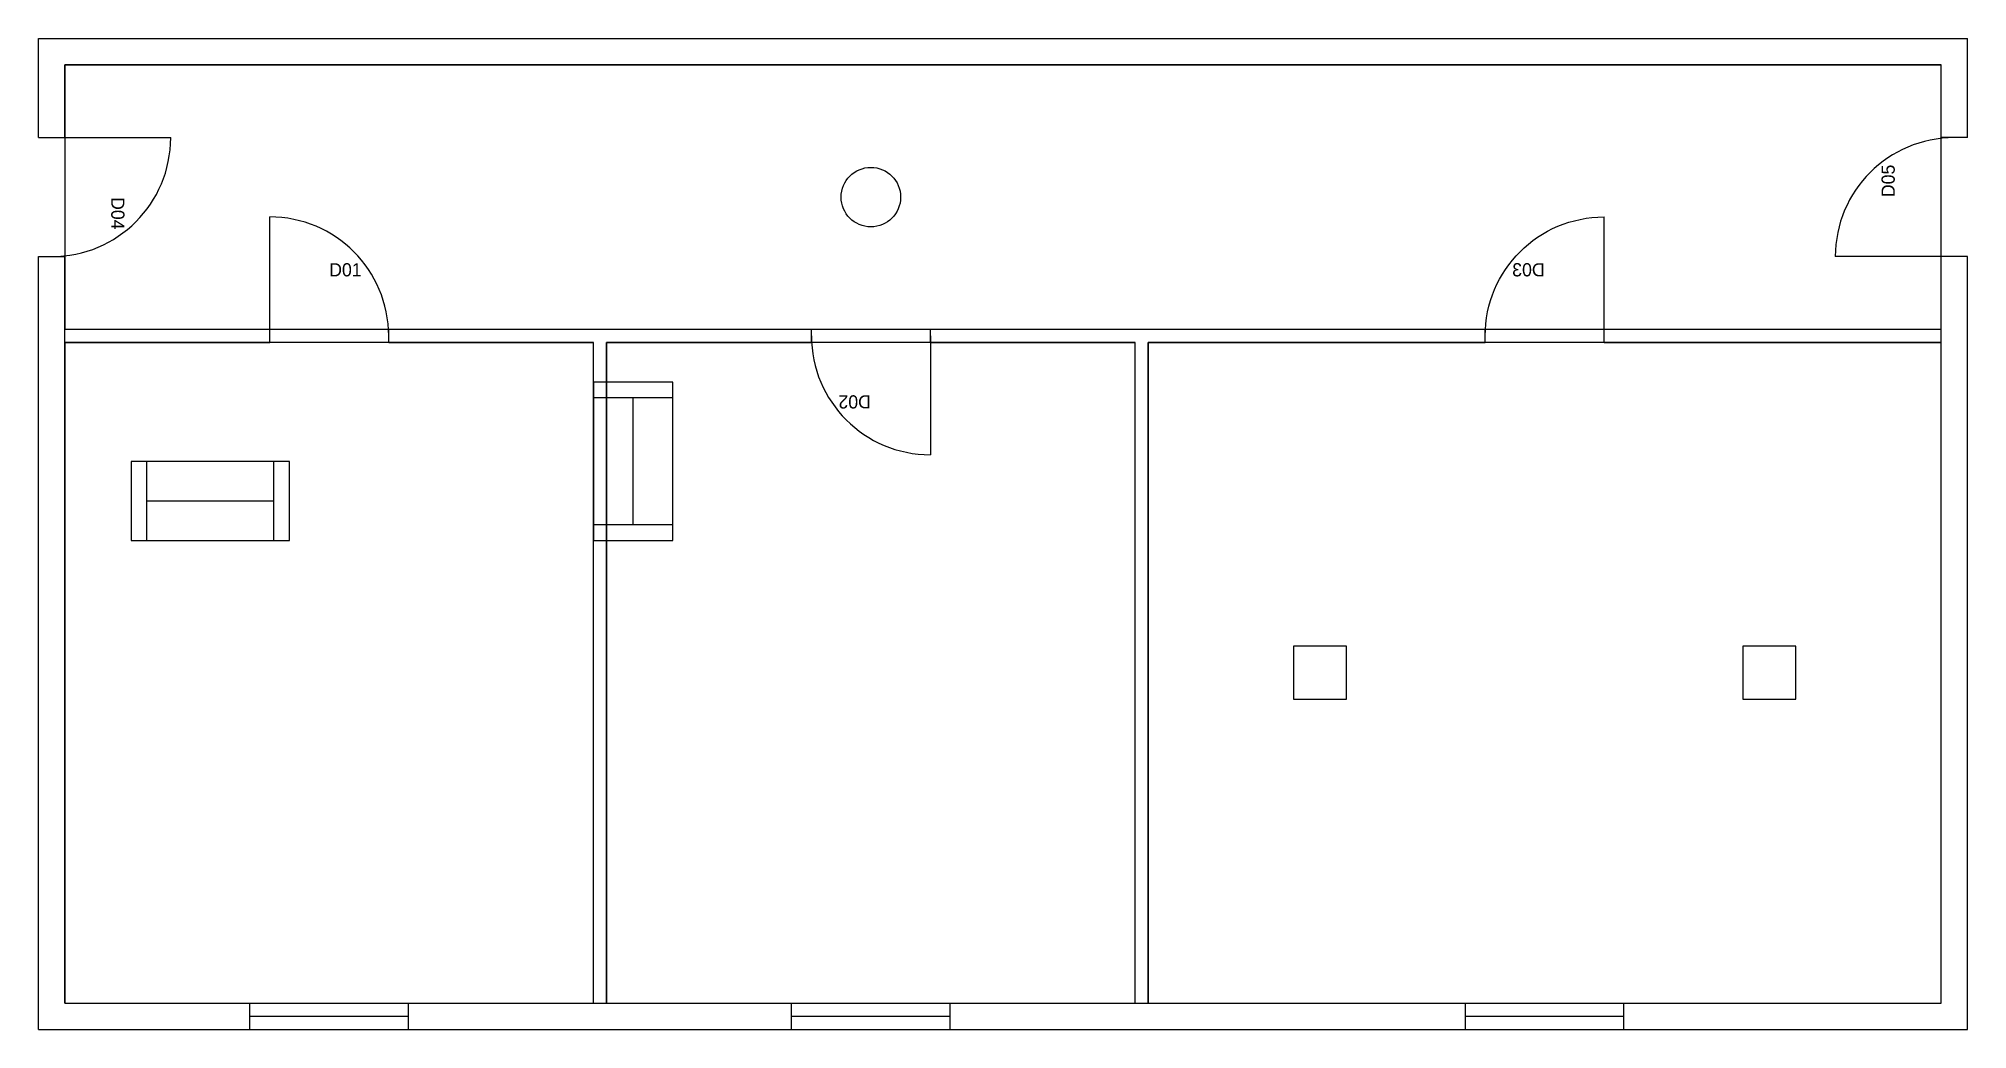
# Model space of a CAD drawing. Header units: millimetres. Extents: x -200 to 14400, y -200 to 7300.
import ezdxf

# ---------------------------------------------------------------- set-up
doc = ezdxf.new("R2010")
doc.units = ezdxf.units.MM
doc.layers.get('0').update_dxf_attribs({"lineweight": 0, "plot": 0})
for name, color, linetype, lineweight, plot in [('A-AREA', 6, 'Continuous', 0, False), ('A-DOOR', 2, 'Continuous', 0, False), ('A-FURN', 7, 'Continuous', 0, False), ('A-GLAZ', 3, 'Continuous', 0, False), ('A-WALL', 1, 'Continuous', 0, False), ('S-COLS', 4, 'Continuous', 0, False)]:
    doc.layers.add(name, color=color, linetype=linetype, lineweight=lineweight, plot=plot)

# ---------------------------------------------------------------- blocks, each defined once
blk = doc.blocks.new('DOOR-SGL-900')
blk.add_line((0, 0), (0, 900))
blk.add_arc((0, 0), 900, 0, 90)
blk.add_attdef('TAG', (450, 450), '', height=100)
blk = doc.blocks.new('WIN-1200')
for p, q in [((0, 200), (1200, 200)), ((0, 100), (1200, 100)), ((0, 0), (1200, 0))]:
    blk.add_line(p, q)
blk = doc.blocks.new('DESK-1200')
for p, q in [((120, 0), (120, 600)), ((1080, 0), (1080, 600)), ((120, 300), (1080, 300))]:
    blk.add_line(p, q)
blk.add_lwpolyline([(0, 0), (1200, 0), (1200, 600), (0, 600)], close=True)

msp = doc.modelspace()

# ---------------------------------------------------------------- linework, layer by layer
at = {"layer": 'A-AREA'}
for points in [[(0, 5100), (14200, 5100), (14200, 7100), (0, 7100)], [(0, 0), (4000, 0), (4000, 5000), (0, 5000)], [(4100, 0), (8100, 0), (8100, 5000), (4100, 5000)], [(8200, 0), (14200, 0), (14200, 5000), (8200, 5000)]]:
    msp.add_lwpolyline(points, close=True, dxfattribs=at)
at = {"layer": 'A-WALL'}
for p, q in [((-200, 6550), (-200, 7300)), ((-200, 7300), (14400, 7300)), ((14400, 6550), (14400, 7300)), ((0, 6550), (0, 7100)), ((0, 7100), (14200, 7100)), ((14200, 6550), (14200, 7100)), ((-200, 6550), (0, 6550)), ((14400, 6550), (14200, 6550)), ((-200, -200), (-200, 5650)), ((-200, 5650), (0, 5650)), ((0, 0), (0, 5650)), ((14200, 0), (14200, 5650)), ((14400, 5650), (14200, 5650)), ((14400, -200), (14400, 5650)), ((0, 5100), (1550, 5100)), ((0, 5000), (1550, 5000)), ((1550, 5000), (1550, 5100)), ((2450, 5100), (5650, 5100)), ((2450, 5000), (2450, 5100)), ((2450, 5000), (4000, 5000)), ((4000, 0), (4000, 5000)), ((4100, 5000), (5650, 5000)), ((4100, 0), (4100, 5000)), ((5650, 5000), (5650, 5100)), ((6550, 5100), (10750, 5100)), ((6550, 5000), (6550, 5100)), ((6550, 5000), (8100, 5000)), ((8100, 0), (8100, 5000)), ((8200, 5000), (10750, 5000)), ((8200, 0), (8200, 5000)), ((10750, 5000), (10750, 5100)), ((11650, 5100), (14200, 5100)), ((11650, 5000), (11650, 5100)), ((11650, 5000), (14200, 5000)), ((0, 0), (1400, 0)), ((1400, -200), (1400, 0)), ((2600, 0), (5500, 0)), ((2600, -200), (2600, 0)), ((5500, -200), (5500, 0)), ((6700, 0), (10600, 0)), ((6700, -200), (6700, 0)), ((10600, -200), (10600, 0)), ((11800, 0), (14200, 0)), ((11800, -200), (11800, 0)), ((-200, -200), (1400, -200)), ((2600, -200), (5500, -200)), ((6700, -200), (10600, -200)), ((11800, -200), (14400, -200))]:
    msp.add_line(p, q, dxfattribs=at)
at = {"layer": 'S-COLS'}
for points in [[(9300, 2300), (9700, 2300), (9700, 2700), (9300, 2700)], [(12700, 2300), (13100, 2300), (13100, 2700), (12700, 2700)]]:
    msp.add_lwpolyline(points, close=True, dxfattribs=at)
msp.add_circle((6100, 6100), 225, dxfattribs=at)

# ---------------------------------------------------------------- block references
at = {"layer": 'A-DOOR'}
for p, rotation, values in [((-100, 6550), 270, {'TAG': 'D04'}), ((14300, 5650), 90, {'TAG': 'D05'}), ((6550, 5050), 180, {'TAG': 'D02'})]:
    msp.add_blockref('DOOR-SGL-900', p, dxfattribs=dict(at, rotation=rotation)).add_auto_attribs(values)
msp.add_blockref('DOOR-SGL-900', (1550, 5050), dxfattribs=at).add_auto_attribs({'TAG': 'D01'})
ref = msp.add_blockref('DOOR-SGL-900', (11650, 5050), dxfattribs=dict(at, xscale=-1))
ref.add_attrib('TAG', 'D03', (-11200, 5500), dxfattribs={"layer": '0', "extrusion": (0, 0, -1), "height": 100})
at = {"layer": 'A-FURN', "rotation": 90}
msp.add_blockref('DESK-1200', (4600, 3500), dxfattribs=at)
at = {"layer": 'A-FURN'}
msp.add_blockref('DESK-1200', (500, 3500), dxfattribs=at)
at = {"layer": 'A-GLAZ'}
for p in [(1400, -200), (5500, -200), (10600, -200)]:
    msp.add_blockref('WIN-1200', p, dxfattribs=at)

doc.saveas('drawing.dxf')
